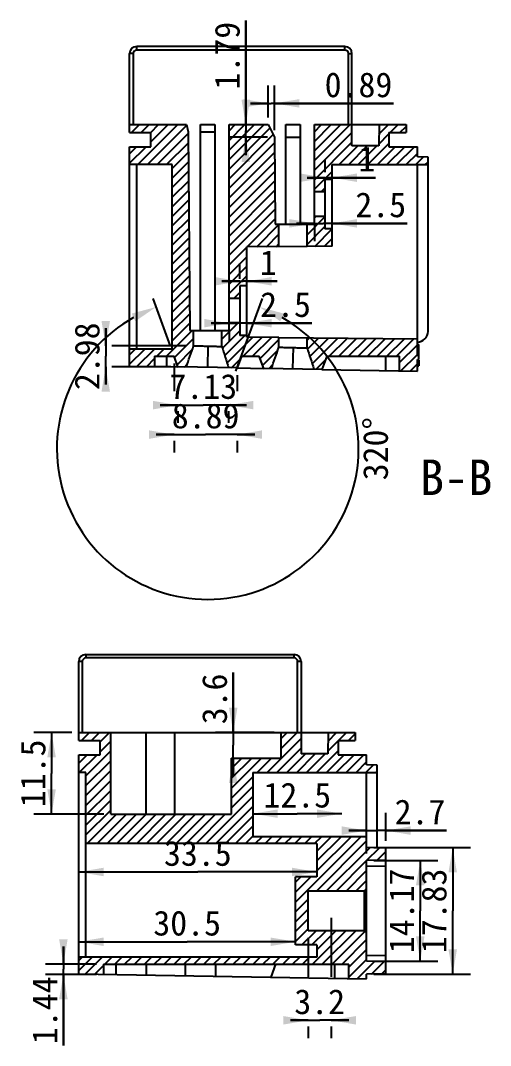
# Model space of a CAD drawing. Header units: millimetres. Extents: x -386 to 595, y -1 to 421.
# Drawn here: x 279.5 to 345.6, y 188.1 to 332.5 of the extents above; entities that cross this region are included whole.
import ezdxf

# ---------------------------------------------------------------- set-up
doc = ezdxf.new("R2010")
doc.units = ezdxf.units.MM
doc.header["$LTSCALE"] = 32.67
doc.header["$PDSIZE"] = 0.1
doc.layers.get('0').update_dxf_attribs({"linetype": 'CONTINUOUS'})
doc.layers.get('Defpoints').update_dxf_attribs({"linetype": 'CONTINUOUS'})
doc.styles.get("Standard").update_dxf_attribs({"font": '仿宋_GB2312.ttf'})
doc.dimstyles.new('DIMSTYLE_1', dxfattribs={"dimtxt": 3.5, "dimasz": 3.5, "dimexe": 1.25, "dimexo": 0.5, "dimgap": 0.4375, "dimtad": 1, "dimdsep": 46, "dimtxsty": 'Standard', "dimblk": '_FILLED', "dimblk1": '_FILLED', "dimblk2": '_FILLED', "dimcen": 0.09, "dimclrt": 5, "dimadec": 0, "dimazin": 0, "dimtp": 0.3, "dimtm": 0.3, "dimtfac": 1, "dimtofl": 0, "dimtmove": 0, "dimatfit": 3, "dimldrblk": '_FILLED', "dimfxl": 0, "dimtolj": 1, "dimarcsym": 0})
doc.dimstyles.new('DIMSTYLE_10', dxfattribs={"dimtxt": 3.5, "dimasz": 3.5, "dimexe": 1.25, "dimexo": 0.5, "dimtad": 0, "dimdec": 1, "dimdsep": 46, "dimtxsty": 'Standard', "dimblk": '_FILLED', "dimblk1": '_FILLED', "dimblk2": '_FILLED', "dimcen": 0.09, "dimclrt": 5, "dimadec": 0, "dimazin": 0, "dimtp": 0.5, "dimtm": 0.5, "dimtfac": 1, "dimtdec": 1, "dimtofl": 0, "dimtmove": 0, "dimatfit": 3, "dimldrblk": '_FILLED', "dimfxl": 0, "dimtolj": 1, "dimarcsym": 0})
doc.dimstyles.new('DIMSTYLE_2', dxfattribs={"dimtxt": 3.5, "dimasz": 3.5, "dimexe": 1.25, "dimexo": 0.5, "dimgap": 0.4375, "dimtad": 1, "dimdsep": 46, "dimtxsty": 'Standard', "dimblk": '_FILLED', "dimblk1": '_FILLED', "dimblk2": '_FILLED', "dimcen": 0.09, "dimclrt": 5, "dimadec": 0, "dimazin": 0, "dimtp": 0.2, "dimtm": 0.2, "dimtfac": 1, "dimtofl": 0, "dimtmove": 0, "dimatfit": 3, "dimldrblk": '_FILLED', "dimfxl": 0, "dimtolj": 1, "dimarcsym": 0})
doc.dimstyles.new('DIMSTYLE_3', dxfattribs={"dimtxt": 3.5, "dimasz": 3.5, "dimexe": 1.25, "dimexo": 0.5, "dimgap": 0.4375, "dimtad": 1, "dimdsep": 46, "dimtxsty": 'Standard', "dimblk": '_FILLED', "dimblk1": '_FILLED', "dimblk2": '_FILLED', "dimcen": 0.09, "dimclrt": 5, "dimadec": 0, "dimazin": 0, "dimtp": 0.1, "dimtm": 0.1, "dimtfac": 1, "dimtofl": 0, "dimtmove": 0, "dimatfit": 3, "dimldrblk": '_FILLED', "dimfxl": 0, "dimtolj": 1, "dimarcsym": 0})

# ---------------------------------------------------------------- blocks, each defined once
blk = doc.blocks.new('_FILLED')
at = {"color": 0, "linetype": 'ByBlock'}
blk.add_solid([(0, 0), (-1, 0.171), (-1, -0.171)], dxfattribs=at)
blk = doc.blocks.new('*D84')
at = {"color": 6, "linetype": 'Continuous'}
for p, q in [((286.67, 232.17), (281.34, 232.17)), ((283.84, 232.17), (283.84, 226.42)), ((283.84, 220.67), (283.84, 226.42)), ((291.17, 220.67), (281.34, 220.67))]:
    blk.add_line(p, q, dxfattribs=at)
at = {"color": 6, "linetype": 'Continuous', "xscale": 3.5, "yscale": 3.5, "zscale": 3.5}
for p, rotation in [((283.84, 232.17), 90), ((283.84, 220.67), 270)]:
    blk.add_blockref('_FILLED', p, dxfattribs=dict(at, rotation=rotation))
at = {"color": 5, "linetype": 'Continuous', "insert": (279.47, 226.42), "char_height": 3.5, "width": 9.7122, "attachment_point": 2, "rotation": 90, "line_spacing_factor": 0.9}
blk.add_mtext('11.5', dxfattribs=at)
blk = doc.blocks.new('*D85')
at = {"color": 6, "linetype": 'Continuous'}
for p in [(287.67, 202.7), (318.17, 202.7)]:
    blk.add_line(p, (302.92, 202.7), dxfattribs=at)
at = {"color": 6, "linetype": 'Continuous', "xscale": 3.5, "yscale": 3.5, "zscale": 3.5, "rotation": 180}
blk.add_blockref('_FILLED', (287.67, 202.7), dxfattribs=at)
at = {"color": 6, "linetype": 'Continuous', "xscale": 3.5, "yscale": 3.5, "zscale": 3.5}
blk.add_blockref('_FILLED', (318.17, 202.7), dxfattribs=at)
at = {"color": 5, "linetype": 'Continuous', "insert": (302.92, 207.08), "char_height": 3.5, "width": 9.7122, "attachment_point": 2, "line_spacing_factor": 0.9}
blk.add_mtext('30.5', dxfattribs=at)
blk = doc.blocks.new('*D86')
at = {"color": 6, "linetype": 'Continuous'}
for p in [(287.67, 212.53), (321.17, 212.53)]:
    blk.add_line(p, (304.42, 212.53), dxfattribs=at)
at = {"color": 6, "linetype": 'Continuous', "xscale": 3.5, "yscale": 3.5, "zscale": 3.5, "rotation": 180}
blk.add_blockref('_FILLED', (287.67, 212.53), dxfattribs=at)
at = {"color": 6, "linetype": 'Continuous', "xscale": 3.5, "yscale": 3.5, "zscale": 3.5}
blk.add_blockref('_FILLED', (321.17, 212.53), dxfattribs=at)
at = {"color": 5, "linetype": 'Continuous', "insert": (304.42, 216.9), "char_height": 3.5, "width": 9.7122, "attachment_point": 2, "line_spacing_factor": 0.9}
blk.add_mtext('33.5', dxfattribs=at)
blk = doc.blocks.new('*D87')
at = {"color": 6, "linetype": 'Continuous'}
for p, q in [((323.17, 206.05), (323.17, 197.76)), ((319.97, 203.25), (319.97, 197.76)), ((319.97, 191.64), (317.47, 191.64)), ((317.47, 191.64), (321.57, 191.64)), ((319.97, 190.76), (319.97, 189.14)), ((325.67, 191.64), (321.57, 191.64)), ((323.17, 191.64), (325.67, 191.64)), ((323.17, 190.76), (323.17, 189.14))]:
    blk.add_line(p, q, dxfattribs=at)
at = {"color": 6, "linetype": 'Continuous', "xscale": 3.5, "yscale": 3.5, "zscale": 3.5}
blk.add_blockref('_FILLED', (319.97, 191.64), dxfattribs=at)
at = {"color": 6, "linetype": 'Continuous', "xscale": 3.5, "yscale": 3.5, "zscale": 3.5, "rotation": 180}
blk.add_blockref('_FILLED', (323.17, 191.64), dxfattribs=at)
at = {"color": 5, "linetype": 'Continuous', "insert": (321.57, 196.01), "char_height": 3.5, "width": 7.2841, "attachment_point": 2, "line_spacing_factor": 0.9}
blk.add_mtext('3.2', dxfattribs=at)
blk = doc.blocks.new('*D88')
at = {"color": 6, "linetype": 'Continuous'}
for p, q in [((285.5, 199.55), (285.5, 202.05)), ((285.5, 202.05), (285.5, 198.83)), ((290.17, 199.55), (283, 199.55)), ((290.17, 198.11), (283, 198.11)), ((285.5, 188.09), (285.5, 198.83)), ((285.5, 198.11), (285.5, 188.09))]:
    blk.add_line(p, q, dxfattribs=at)
at = {"color": 6, "linetype": 'Continuous', "xscale": 3.5, "yscale": 3.5, "zscale": 3.5}
for p, rotation in [((285.5, 199.55), 270), ((285.5, 198.11), 90)]:
    blk.add_blockref('_FILLED', p, dxfattribs=dict(at, rotation=rotation))
at = {"color": 5, "linetype": 'Continuous', "insert": (281.13, 197.8), "char_height": 3.5, "width": 9.7122, "attachment_point": 3, "rotation": 90, "line_spacing_factor": 0.9}
blk.add_mtext('1.44', dxfattribs=at)
blk = doc.blocks.new('*D89')
at = {"color": 6, "linetype": 'Continuous'}
for p in [(312.17, 220.74), (324.67, 220.74)]:
    blk.add_line(p, (318.42, 220.74), dxfattribs=at)
at = {"color": 6, "linetype": 'Continuous', "xscale": 3.5, "yscale": 3.5, "zscale": 3.5, "rotation": 180}
blk.add_blockref('_FILLED', (312.17, 220.74), dxfattribs=at)
at = {"color": 6, "linetype": 'Continuous', "xscale": 3.5, "yscale": 3.5, "zscale": 3.5}
blk.add_blockref('_FILLED', (324.67, 220.74), dxfattribs=at)
at = {"color": 5, "linetype": 'Continuous', "insert": (318.42, 225.11), "char_height": 3.5, "width": 9.7122, "attachment_point": 2, "line_spacing_factor": 0.9}
blk.add_mtext('12.5', dxfattribs=at)
blk = doc.blocks.new('*D90')
at = {"color": 6, "linetype": 'Continuous'}
for p, q in [((309.4, 232.17), (309.4, 240.61)), ((309.4, 240.61), (309.4, 230.37)), ((315.17, 232.17), (306.9, 232.17)), ((309.4, 226.07), (309.4, 230.37)), ((309.4, 228.57), (309.4, 226.07))]:
    blk.add_line(p, q, dxfattribs=at)
at = {"color": 6, "linetype": 'Continuous', "xscale": 3.5, "yscale": 3.5, "zscale": 3.5}
for p, rotation in [((309.4, 232.17), 270), ((309.4, 228.57), 90)]:
    blk.add_blockref('_FILLED', p, dxfattribs=dict(at, rotation=rotation))
at = {"color": 5, "linetype": 'Continuous', "insert": (305.02, 233.33), "char_height": 3.5, "width": 7.2841, "attachment_point": 1, "rotation": 90, "line_spacing_factor": 0.9}
blk.add_mtext('3.6', dxfattribs=at)
blk = doc.blocks.new('*D100')
at = {"color": 6, "linetype": 'Continuous'}
for p, q in [((310.32, 296.08), (310.32, 298.22)), ((311.32, 296.08), (311.32, 298.22)), ((310.32, 295.72), (307.82, 295.72)), ((307.82, 295.72), (310.82, 295.72)), ((315.57, 295.72), (310.82, 295.72)), ((311.32, 295.72), (315.57, 295.72))]:
    blk.add_line(p, q, dxfattribs=at)
at = {"color": 6, "linetype": 'Continuous', "xscale": 3.5, "yscale": 3.5, "zscale": 3.5}
blk.add_blockref('_FILLED', (310.32, 295.72), dxfattribs=at)
at = {"color": 6, "linetype": 'Continuous', "xscale": 3.5, "yscale": 3.5, "zscale": 3.5, "rotation": 180}
blk.add_blockref('_FILLED', (311.32, 295.72), dxfattribs=at)
at = {"color": 5, "linetype": 'Continuous', "insert": (313.14, 300.1), "char_height": 3.5, "width": 2.428, "attachment_point": 1, "line_spacing_factor": 0.9}
blk.add_mtext('1', dxfattribs=at)
blk = doc.blocks.new('*D101')
at = {"color": 6, "linetype": 'Continuous'}
for p, q in [((308.82, 289.82), (306.32, 289.82)), ((306.32, 289.82), (310.07, 289.82)), ((308.82, 288.83), (308.82, 287.32)), ((320.48, 289.82), (310.07, 289.82)), ((311.32, 289.82), (320.48, 289.82))]:
    blk.add_line(p, q, dxfattribs=at)
at = {"color": 6, "linetype": 'Continuous', "xscale": 3.5, "yscale": 3.5, "zscale": 3.5}
blk.add_blockref('_FILLED', (308.82, 289.82), dxfattribs=at)
at = {"color": 6, "linetype": 'Continuous', "xscale": 3.5, "yscale": 3.5, "zscale": 3.5, "rotation": 180}
blk.add_blockref('_FILLED', (311.32, 289.82), dxfattribs=at)
at = {"color": 5, "linetype": 'Continuous', "insert": (313.19, 294.2), "char_height": 3.5, "width": 7.2841, "attachment_point": 1, "line_spacing_factor": 0.9}
blk.add_mtext('2.5', dxfattribs=at)
blk = doc.blocks.new('*D102')
at = {"color": 6, "linetype": 'Continuous'}
for p, q in [((322.32, 311.08), (322.32, 312.81)), ((322.32, 310.31), (319.82, 310.31)), ((319.82, 310.31), (322.82, 310.31)), ((329.44, 310.31), (322.82, 310.31)), ((323.32, 310.31), (329.44, 310.31))]:
    blk.add_line(p, q, dxfattribs=at)
at = {"color": 6, "linetype": 'Continuous', "xscale": 3.5, "yscale": 3.5, "zscale": 3.5}
blk.add_blockref('_FILLED', (322.32, 310.31), dxfattribs=at)
at = {"color": 6, "linetype": 'Continuous', "xscale": 3.5, "yscale": 3.5, "zscale": 3.5, "rotation": 180}
blk.add_blockref('_FILLED', (323.32, 310.31), dxfattribs=at)
at = {"color": 5, "linetype": 'Continuous', "insert": (327.01, 314.69), "char_height": 3.5, "width": 2.428, "attachment_point": 1, "line_spacing_factor": 0.9}
blk.add_mtext('1', dxfattribs=at)
blk = doc.blocks.new('*D103')
at = {"color": 6, "linetype": 'Continuous'}
for p, q in [((320.82, 303.88), (318.32, 303.88)), ((318.32, 303.88), (322.07, 303.88)), ((320.82, 303.83), (320.82, 301.38)), ((333.88, 303.88), (322.07, 303.88)), ((323.32, 303.88), (333.88, 303.88))]:
    blk.add_line(p, q, dxfattribs=at)
at = {"color": 6, "linetype": 'Continuous', "xscale": 3.5, "yscale": 3.5, "zscale": 3.5}
blk.add_blockref('_FILLED', (320.82, 303.88), dxfattribs=at)
at = {"color": 6, "linetype": 'Continuous', "xscale": 3.5, "yscale": 3.5, "zscale": 3.5, "rotation": 180}
blk.add_blockref('_FILLED', (323.32, 303.88), dxfattribs=at)
at = {"color": 5, "linetype": 'Continuous', "insert": (326.59, 308.25), "char_height": 3.5, "width": 7.2841, "attachment_point": 1, "line_spacing_factor": 0.9}
blk.add_mtext('2.5', dxfattribs=at)
blk = doc.blocks.new('*D104')
at = {"color": 6, "linetype": 'Continuous'}
for p, q in [((314.32, 318.78), (314.32, 323.28)), ((315.21, 317), (315.21, 323.28)), ((314.32, 320.78), (311.82, 320.78)), ((311.82, 320.78), (314.76, 320.78)), ((331.98, 320.78), (314.76, 320.78)), ((315.21, 320.78), (331.98, 320.78))]:
    blk.add_line(p, q, dxfattribs=at)
at = {"color": 6, "linetype": 'Continuous', "xscale": 3.5, "yscale": 3.5, "zscale": 3.5}
blk.add_blockref('_FILLED', (314.32, 320.78), dxfattribs=at)
at = {"color": 6, "linetype": 'Continuous', "xscale": 3.5, "yscale": 3.5, "zscale": 3.5, "rotation": 180}
blk.add_blockref('_FILLED', (315.21, 320.78), dxfattribs=at)
at = {"color": 5, "linetype": 'Continuous', "insert": (322.27, 325.15), "char_height": 3.5, "width": 9.7122, "attachment_point": 1, "line_spacing_factor": 0.9}
blk.add_mtext('0.89', dxfattribs=at)
blk = doc.blocks.new('*D105')
at = {"color": 6, "linetype": 'Continuous'}
for p, q in [((311.17, 317.78), (311.17, 332.45)), ((311.17, 332.45), (311.17, 316.89)), ((311.17, 313.5), (311.17, 316.89)), ((314.21, 316), (308.67, 316)), ((311.17, 316), (311.17, 313.5))]:
    blk.add_line(p, q, dxfattribs=at)
at = {"color": 6, "linetype": 'Continuous', "xscale": 3.5, "yscale": 3.5, "zscale": 3.5}
for p, rotation in [((311.17, 317.78), 270), ((311.17, 316), 90)]:
    blk.add_blockref('_FILLED', p, dxfattribs=dict(at, rotation=rotation))
at = {"color": 5, "linetype": 'Continuous', "insert": (306.8, 322.74), "char_height": 3.5, "width": 9.7122, "attachment_point": 1, "rotation": 90, "line_spacing_factor": 0.9}
blk.add_mtext('1.79', dxfattribs=at)
blk = doc.blocks.new('*D114')
at = {"color": 6, "linetype": 'Continuous'}
for p, q in [((301.62, 278.28), (299.12, 278.28)), ((299.12, 278.28), (305.19, 278.28)), ((301.62, 277.41), (301.62, 275.78)), ((311.25, 278.28), (305.19, 278.28)), ((308.75, 278.28), (311.25, 278.28)), ((308.75, 277.41), (308.75, 275.78))]:
    blk.add_line(p, q, dxfattribs=at)
at = {"color": 6, "linetype": 'Continuous', "xscale": 3.5, "yscale": 3.5, "zscale": 3.5}
blk.add_blockref('_FILLED', (301.62, 278.28), dxfattribs=at)
at = {"color": 6, "linetype": 'Continuous', "xscale": 3.5, "yscale": 3.5, "zscale": 3.5, "rotation": 180}
blk.add_blockref('_FILLED', (308.75, 278.28), dxfattribs=at)
at = {"color": 5, "linetype": 'Continuous', "insert": (305.19, 282.66), "char_height": 3.5, "width": 9.7122, "attachment_point": 2, "line_spacing_factor": 0.9}
blk.add_mtext('7.13', dxfattribs=at)
blk = doc.blocks.new('*D115')
at = {"color": 0, "linetype": 'Continuous', "lineweight": -2}
for p, q in [((300.56, 286.57), (298.12, 293.28)), ((309.79, 283.05), (313.52, 293.28))]:
    blk.add_line(p, q, dxfattribs=at)
blk.add_arc((305.82, 272.15), 21.23, 119.4845, 60.5151, dxfattribs=at)
at = {"layer": 'Defpoints', "color": 0, "linetype": 'Continuous'}
for p in [(300.73, 286.1), (309.62, 282.58), (305.82, 272.15), (288.79, 259.47)]:
    blk.add_point(p, dxfattribs=at)
at = {"color": 0, "linetype": 'Continuous', "lineweight": -2, "xscale": 3.5, "yscale": 3.5, "zscale": 3.5}
for p, rotation in [((298.55, 292.1), 24.75669607041084), ((313.09, 292.1), 155.2429344332612)]:
    blk.add_blockref('_FILLED', p, dxfattribs=dict(at, rotation=rotation))
at = {"color": 5, "linetype": 'Continuous', "insert": (327.67, 272.15), "char_height": 3.5, "attachment_point": 2, "rotation": 89.9998}
blk.add_mtext('\\A1;320°', dxfattribs=at)
blk = doc.blocks.new('*D116')
at = {"color": 6, "linetype": 'Continuous'}
for p, q in [((301.07, 284.16), (301.07, 280.26)), ((309.96, 282.52), (309.96, 280.26)), ((301.07, 274.13), (298.57, 274.13)), ((298.57, 274.13), (305.52, 274.13)), ((301.07, 273.26), (301.07, 271.63)), ((312.46, 274.13), (305.52, 274.13)), ((309.96, 274.13), (312.46, 274.13)), ((309.96, 273.26), (309.96, 271.63))]:
    blk.add_line(p, q, dxfattribs=at)
at = {"color": 6, "linetype": 'Continuous', "xscale": 3.5, "yscale": 3.5, "zscale": 3.5}
blk.add_blockref('_FILLED', (301.07, 274.13), dxfattribs=at)
at = {"color": 6, "linetype": 'Continuous', "xscale": 3.5, "yscale": 3.5, "zscale": 3.5, "rotation": 180}
blk.add_blockref('_FILLED', (309.96, 274.13), dxfattribs=at)
at = {"color": 5, "linetype": 'Continuous', "insert": (305.52, 278.51), "char_height": 3.5, "width": 9.7122, "attachment_point": 2, "line_spacing_factor": 0.9}
blk.add_mtext('8.89', dxfattribs=at)
blk = doc.blocks.new('*D117')
at = {"color": 6, "linetype": 'Continuous'}
for p, q in [((291.46, 286.64), (291.46, 289.14)), ((291.46, 289.14), (291.46, 285.16)), ((302.83, 286.64), (292.33, 286.64)), ((291.46, 281.17), (291.46, 285.16)), ((291.46, 283.67), (291.46, 281.17)), ((300.62, 283.67), (292.33, 283.67))]:
    blk.add_line(p, q, dxfattribs=at)
at = {"color": 6, "linetype": 'Continuous', "xscale": 3.5, "yscale": 3.5, "zscale": 3.5}
for p, rotation in [((291.46, 286.64), 270), ((291.46, 283.67), 90)]:
    blk.add_blockref('_FILLED', p, dxfattribs=dict(at, rotation=rotation))
at = {"color": 5, "linetype": 'Continuous', "insert": (287.08, 285.16), "char_height": 3.5, "width": 9.7122, "attachment_point": 2, "rotation": 90, "line_spacing_factor": 0.9}
blk.add_mtext('2.98', dxfattribs=at)
blk = doc.blocks.new('*D120')
at = {"color": 6, "linetype": 'Continuous'}
for p, q in [((328.17, 215.13), (328.17, 220.86)), ((330.87, 216.91), (330.87, 220.86)), ((328.17, 218.36), (325.67, 218.36)), ((325.67, 218.36), (329.52, 218.36)), ((339.41, 218.36), (329.52, 218.36)), ((330.87, 218.36), (339.41, 218.36))]:
    blk.add_line(p, q, dxfattribs=at)
at = {"color": 6, "linetype": 'Continuous', "xscale": 3.5, "yscale": 3.5, "zscale": 3.5}
blk.add_blockref('_FILLED', (328.17, 218.36), dxfattribs=at)
at = {"color": 6, "linetype": 'Continuous', "xscale": 3.5, "yscale": 3.5, "zscale": 3.5, "rotation": 180}
blk.add_blockref('_FILLED', (330.87, 218.36), dxfattribs=at)
at = {"color": 5, "linetype": 'Continuous', "insert": (332.12, 222.74), "char_height": 3.5, "width": 7.2841, "attachment_point": 1, "line_spacing_factor": 0.9}
blk.add_mtext('2.7', dxfattribs=at)
blk = doc.blocks.new('*D125')
at = {"color": 6, "linetype": 'Continuous'}
for p, q in [((329.17, 214.13), (338.22, 214.13)), ((335.72, 214.13), (335.72, 207.05)), ((335.72, 199.96), (335.72, 207.05)), ((329.17, 199.96), (338.22, 199.96))]:
    blk.add_line(p, q, dxfattribs=at)
at = {"color": 6, "linetype": 'Continuous', "xscale": 3.5, "yscale": 3.5, "zscale": 3.5}
for p, rotation in [((335.72, 214.13), 90), ((335.72, 199.96), 270)]:
    blk.add_blockref('_FILLED', p, dxfattribs=dict(at, rotation=rotation))
at = {"color": 5, "linetype": 'Continuous', "insert": (331.35, 207.05), "char_height": 3.5, "width": 12.1402, "attachment_point": 2, "rotation": 90, "line_spacing_factor": 0.9}
blk.add_mtext('14.17', dxfattribs=at)
blk = doc.blocks.new('*D126')
at = {"color": 6, "linetype": 'Continuous'}
for p, q in [((329.17, 215.96), (342.79, 215.96)), ((340.29, 215.96), (340.29, 207.05)), ((340.29, 198.13), (340.29, 207.05)), ((329.17, 198.13), (342.79, 198.13))]:
    blk.add_line(p, q, dxfattribs=at)
at = {"color": 6, "linetype": 'Continuous', "xscale": 3.5, "yscale": 3.5, "zscale": 3.5}
for p, rotation in [((340.29, 215.96), 90), ((340.29, 198.13), 270)]:
    blk.add_blockref('_FILLED', p, dxfattribs=dict(at, rotation=rotation))
at = {"color": 5, "linetype": 'Continuous', "insert": (335.91, 207.05), "char_height": 3.5, "width": 12.1402, "attachment_point": 2, "rotation": 90, "line_spacing_factor": 0.9}
blk.add_mtext('17.83', dxfattribs=at)

msp = doc.modelspace()

# ---------------------------------------------------------------- hatches: boundary and pattern name
at = {"linetype": 'Continuous'}
h = msp.add_hatch(dxfattribs=at)
h.set_pattern_fill('B', color=6, scale=0.953502, angle=45, style=0, pattern_type=0)
h.set_pattern_definition([(45, (0, 0), (-0.6742274, 0.6742274), [])])
edge = h.paths.add_edge_path()
edge.add_line((294.81714, 314.66465), (297.81714, 314.66465))
edge.add_line((297.81714, 314.66465), (297.81714, 316.66465))
edge.add_line((294.81714, 316.66465), (297.81714, 316.66465))
edge.add_line((294.81714, 316.66465), (294.81714, 317.7843))
edge.add_line((294.81714, 317.7843), (302.81714, 317.7843))
edge.add_line((302.81714, 317.7843), (303.073, 316.7609))
edge.add_line((303.073, 316.7609), (303.31714, 288.7843))
edge.add_line((303.31714, 288.7843), (303.83283, 288.7843))
edge.add_line((303.83283, 286.64473), (303.83283, 288.7843))
edge.add_spline(control_points=[(302.77521, 283.6454), (302.89547, 283.98703), (303.13412, 284.66472), (303.48659, 285.66452), (303.71798, 286.31987), (303.83283, 286.64473)], knot_values=[0, 0, 0, 0, 0.333333333, 0.666666667, 1, 1, 1, 1], degree=3, periodic=0)
edge.add_line((302.77521, 283.6454), (301.62021, 283.66556))
edge.add_line((301.62021, 283.66556), (301.07373, 285.16465))
edge.add_line((298.31714, 285.16465), (301.07373, 285.16465))
edge.add_line((298.31714, 285.16465), (298.31714, 283.72321))
edge.add_line((294.81714, 283.7843), (298.31714, 283.72321))
edge.add_line((294.81714, 283.7843), (294.81714, 286.16465))
edge.add_line((300.81714, 286.16465), (294.81714, 286.16465))
edge.add_line((300.81714, 286.16465), (300.81714, 312.16465))
edge.add_line((300.81714, 312.16465), (294.81714, 312.16465))
edge.add_line((294.81714, 312.16465), (294.81714, 314.66465))
edge = h.paths.add_edge_path()
edge.add_line((331.31714, 314.66465), (335.31714, 314.66465))
edge.add_line((335.31714, 313.23372), (335.31714, 314.66465))
edge.add_line((336.81714, 313.19444), (335.31714, 313.23372))
edge.add_line((336.81714, 312.16465), (336.81714, 313.19444))
edge.add_line((323.31714, 312.16465), (336.81714, 312.16465))
edge.add_line((323.31714, 310.07536), (323.31714, 312.16465))
edge.add_line((323.31714, 310.07536), (322.31714, 310.07536))
edge.add_line((322.31714, 310.07536), (322.31714, 308.31636))
edge.add_line((322.31714, 308.31636), (320.81714, 308.31636))
edge.add_line((320.81714, 308.31636), (320.81714, 317.7843))
edge.add_line((320.81714, 317.7843), (326.11714, 317.7843))
edge.add_line((326.11714, 317.7843), (326.11714, 314.7843))
edge.add_line((329.87824, 314.7843), (326.11714, 314.7843))
edge.add_line((329.9306, 317.7843), (329.87824, 314.7843))
edge.add_line((333.71714, 317.7843), (329.9306, 317.7843))
edge.add_line((333.71714, 317.7843), (333.71714, 316.66465))
edge.add_line((331.31714, 316.66465), (333.71714, 316.66465))
edge.add_line((331.31714, 316.66465), (331.31714, 314.66465))
edge = h.paths.add_edge_path()
edge.add_line((332.81714, 283.12101), (335.31714, 283.07737))
edge.add_line((332.81714, 283.12101), (332.81714, 285.16465))
edge.add_line((322.56056, 285.16465), (332.81714, 285.16465))
edge.add_line((322.56056, 285.16465), (321.8851, 283.31183))
edge.add_line((321.8851, 283.31183), (320.75435, 283.33157))
edge.add_spline(control_points=[(319.80146, 286.33135), (319.90494, 286.00646), (320.11343, 285.35105), (320.43099, 284.3511), (320.646, 283.67327), (320.75435, 283.33157)], knot_values=[0, 0, 0, 0, 0.333333333, 0.666666667, 1, 1, 1, 1], degree=3, periodic=0)
edge.add_line((319.80146, 286.33135), (319.80146, 287.75642))
edge.add_line((335.31714, 287.62102), (319.80146, 287.75642))
edge.add_line((335.31714, 285.28291), (335.31714, 287.62102))
edge.add_line((335.31714, 285.28291), (335.51714, 285.28291))
edge.add_line((335.51714, 284.71582), (335.51714, 285.28291))
edge.add_line((335.31714, 284.71582), (335.51714, 284.71582))
edge.add_line((335.31714, 283.07737), (335.31714, 284.71582))
edge = h.paths.add_edge_path()
edge.add_line((310.56056, 285.16465), (313.07373, 285.16465))
edge.add_line((310.56056, 285.16465), (309.96099, 283.51997))
edge.add_line((309.96099, 283.51997), (308.75435, 283.54103))
edge.add_spline(control_points=[(307.80146, 286.54081), (307.90494, 286.21592), (308.11343, 285.56051), (308.43099, 284.56056), (308.646, 283.88273), (308.75435, 283.54103)], knot_values=[0, 0, 0, 0, 0.333333333, 0.666666667, 1, 1, 1, 1], degree=3, periodic=0)
edge.add_line((307.80146, 286.54081), (307.80146, 288.7843))
edge.add_line((307.80146, 288.7843), (308.81714, 288.7843))
edge.add_line((308.81714, 288.7843), (308.81714, 289.85225))
edge.add_line((310.31714, 289.85225), (308.81714, 289.85225))
edge.add_line((310.31714, 289.85225), (310.31714, 288.09324))
edge.add_line((311.31714, 288.09324), (310.31714, 288.09324))
edge.add_line((311.31714, 287.83046), (311.31714, 288.09324))
edge.add_line((315.83283, 287.79105), (311.31714, 287.83046))
edge.add_line((315.83283, 286.43527), (315.83283, 287.79105))
edge.add_spline(control_points=[(314.77521, 283.43594), (314.89547, 283.77757), (315.13412, 284.45526), (315.48659, 285.45506), (315.71798, 286.11041), (315.83283, 286.43527)], knot_values=[0, 0, 0, 0, 0.333333333, 0.666666667, 1, 1, 1, 1], degree=3, periodic=0)
edge.add_line((314.77521, 283.43594), (313.69707, 283.45475))
edge.add_line((313.69707, 283.45475), (313.07373, 285.16465))
edge = h.paths.add_edge_path()
edge.add_line((308.81714, 317.7843), (314.31714, 317.7843))
edge.add_line((314.31714, 317.7843), (315.21056, 315.99747))
edge.add_line((315.21056, 315.99747), (315.31714, 303.7843))
edge.add_line((315.31714, 303.7843), (315.83283, 303.7843))
edge.add_line((315.83283, 300.59934), (315.83283, 303.7843))
edge.add_line((315.83283, 300.59934), (311.31714, 300.55993))
edge.add_line((311.31714, 295.07536), (311.31714, 300.55993))
edge.add_line((311.31714, 295.07536), (310.31714, 295.07536))
edge.add_line((310.31714, 295.07536), (310.31714, 293.31636))
edge.add_line((310.31714, 293.31636), (308.81714, 293.31636))
edge.add_line((308.81714, 293.31636), (308.81714, 317.7843))
edge = h.paths.add_edge_path()
edge.add_line((323.31714, 300.66465), (323.31714, 303.09324))
edge.add_line((323.31714, 300.66465), (319.80146, 300.63397))
edge.add_line((319.80146, 300.63397), (319.80146, 303.7843))
edge.add_line((319.80146, 303.7843), (320.81714, 303.7843))
edge.add_line((320.81714, 303.7843), (320.81714, 304.85225))
edge.add_line((322.31714, 304.85225), (320.81714, 304.85225))
edge.add_line((322.31714, 304.85225), (322.31714, 303.09324))
edge.add_line((323.31714, 303.09324), (322.31714, 303.09324))
h = msp.add_hatch(dxfattribs=at)
h.set_pattern_fill('A', color=6, scale=0.983418, angle=45, style=0, pattern_type=0)
h.set_pattern_definition([(45, (0, 0), (-0.6953813, 0.6953813), [])])
edge = h.paths.add_edge_path()
edge.add_line((287.66639, 229.04706), (290.66639, 229.04706))
edge.add_line((290.66639, 229.04706), (290.66639, 231.04706))
edge.add_line((287.66639, 231.04706), (290.66639, 231.04706))
edge.add_line((287.66639, 231.04706), (287.66639, 232.16672))
edge.add_line((287.66639, 232.16672), (292.16639, 232.16672))
edge.add_line((292.16639, 220.66672), (292.16639, 232.16672))
edge.add_line((292.16639, 220.66672), (309.16639, 220.66672))
edge.add_line((309.16639, 220.66672), (309.16639, 228.56672))
edge.add_line((309.16639, 228.56672), (316.16639, 228.56672))
edge.add_line((316.16639, 228.56672), (316.16639, 232.16672))
edge.add_line((316.16639, 232.16672), (318.96639, 232.16672))
edge.add_line((318.96639, 232.16672), (318.96639, 229.16672))
edge.add_line((322.72749, 229.16672), (318.96639, 229.16672))
edge.add_line((322.77985, 232.16672), (322.72749, 229.16672))
edge.add_line((326.56639, 232.16672), (322.77985, 232.16672))
edge.add_line((326.56639, 232.16672), (326.56639, 231.04706))
edge.add_line((324.16639, 231.04706), (326.56639, 231.04706))
edge.add_line((324.16639, 231.04706), (324.16639, 229.04706))
edge.add_line((324.16639, 229.04706), (328.16639, 229.04706))
edge.add_line((328.16639, 227.61614), (328.16639, 229.04706))
edge.add_line((329.66639, 227.57686), (328.16639, 227.61614))
edge.add_line((329.66639, 226.54706), (329.66639, 227.57686))
edge.add_line((312.16639, 226.54706), (329.66639, 226.54706))
edge.add_line((312.16639, 226.54706), (312.16639, 217.54706))
edge.add_line((312.16639, 217.54706), (328.16639, 217.54706))
edge.add_line((328.16639, 215.95979), (328.16639, 217.54706))
edge.add_line((330.86639, 215.91266), (328.16639, 215.95979))
edge.add_line((330.86639, 215.91266), (330.86639, 214.18147))
edge.add_line((330.86639, 214.18147), (328.16639, 214.13434))
edge.add_line((328.16639, 210.14706), (328.16639, 214.13434))
edge.add_line((328.16639, 210.14706), (327.86639, 209.84706))
edge.add_line((327.86639, 209.84706), (319.96639, 209.84706))
edge.add_line((319.96639, 204.24706), (319.96639, 209.84706))
edge.add_line((327.86639, 204.24706), (319.96639, 204.24706))
edge.add_line((328.16639, 203.94706), (327.86639, 204.24706))
edge.add_line((328.16639, 199.95979), (328.16639, 203.94706))
edge.add_line((330.86639, 199.91266), (328.16639, 199.95979))
edge.add_line((330.86639, 199.91266), (330.86639, 198.18147))
edge.add_line((330.86639, 198.18147), (328.16639, 198.13434))
edge.add_line((328.16639, 197.45979), (328.16639, 198.13434))
edge.add_line((325.66639, 197.50343), (328.16639, 197.45979))
edge.add_line((325.66639, 197.50343), (325.66639, 199.54706))
edge.add_line((291.16639, 199.54706), (325.66639, 199.54706))
edge.add_line((291.16639, 199.54706), (291.16639, 198.10563))
edge.add_line((287.66639, 198.16672), (291.16639, 198.10563))
edge.add_line((287.66639, 198.16672), (287.66639, 200.54706))
edge.add_line((321.16639, 200.54706), (287.66639, 200.54706))
edge.add_line((321.16639, 202.24706), (321.16639, 200.54706))
edge.add_line((321.16639, 202.24706), (318.16639, 202.24706))
edge.add_line((318.16639, 202.24706), (318.16639, 211.84706))
edge.add_line((321.16639, 211.84706), (318.16639, 211.84706))
edge.add_line((321.16639, 216.54706), (321.16639, 211.84706))
edge.add_line((321.16639, 216.54706), (288.66639, 216.54706))
edge.add_line((288.66639, 216.54706), (288.66639, 226.54706))
edge.add_line((288.66639, 226.54706), (287.66639, 226.54706))
edge.add_line((287.66639, 226.54706), (287.66639, 229.04706))

# ---------------------------------------------------------------- linework, layer by layer
at = {"color": 7, "linetype": 'Continuous'}
for p, q in [((294.81714, 316.66465), (294.81714, 327.7843)), ((295.31714, 327.7843), (294.81714, 327.7843)), ((295.31714, 327.7843), (295.31714, 317.7843)), ((295.81714, 328.2843), (295.81714, 328.7843)), ((325.11714, 328.7843), (295.81714, 328.7843)), ((325.11714, 328.2843), (295.81714, 328.2843)), ((325.11714, 328.2843), (325.11714, 328.7843)), ((325.61714, 317.7843), (325.61714, 327.7843)), ((325.61714, 327.7843), (326.11714, 327.7843)), ((326.11714, 314.7843), (326.11714, 327.7843)), ((294.81714, 317.7843), (302.81714, 317.7843)), ((302.81714, 317.7843), (303.073, 316.7609)), ((304.81714, 288.7843), (304.81714, 317.7843)), ((304.81714, 317.7843), (306.81714, 317.7843)), ((306.81714, 317.7843), (306.81714, 288.7843)), ((308.81714, 288.7843), (308.81714, 317.7843)), ((308.81714, 317.7843), (314.31714, 317.7843)), ((314.31714, 317.7843), (315.21056, 315.99747)), ((316.81714, 303.7843), (316.81714, 317.7843)), ((316.81714, 317.7843), (318.81714, 317.7843)), ((318.81714, 317.7843), (318.81714, 303.7843)), ((320.81714, 303.7843), (320.81714, 317.7843)), ((320.81714, 317.7843), (333.71714, 317.7843)), ((329.9306, 317.7843), (329.87824, 314.7843)), ((333.71714, 317.7843), (333.71714, 316.66465)), ((294.81714, 316.66465), (297.81714, 316.66465)), ((297.81714, 314.66465), (297.81714, 316.66465)), ((303.073, 316.7609), (303.31714, 288.7843)), ((304.81714, 316.7609), (306.81714, 316.7609)), ((331.31714, 316.66465), (333.71714, 316.66465)), ((331.31714, 316.66465), (331.31714, 314.66465)), ((315.21056, 315.99747), (315.31714, 303.7843)), ((316.81714, 315.99747), (318.81714, 315.99747)), ((329.87824, 314.7843), (326.11714, 314.7843)), ((294.81714, 283.7843), (294.81714, 314.66465)), ((294.81714, 314.66465), (297.81714, 314.66465)), ((331.31714, 314.66465), (335.31714, 314.66465)), ((335.31714, 313.23372), (335.31714, 314.66465)), ((300.81714, 312.16465), (294.81714, 312.16465)), ((295.81714, 286.16465), (295.81714, 312.16465)), ((300.81714, 286.16465), (300.81714, 312.16465)), ((323.31714, 312.16465), (336.81714, 312.16465)), ((323.31714, 300.66465), (323.31714, 312.16465)), ((336.81714, 313.19444), (335.31714, 313.23372)), ((335.31714, 285.28291), (335.31714, 312.16465)), ((336.81714, 288.66465), (336.81714, 313.19444)), ((323.31714, 310.07536), (322.31714, 310.07536)), ((322.31714, 310.07536), (322.31714, 303.09324)), ((322.31714, 308.31636), (320.81714, 308.31636)), ((322.31714, 304.85225), (320.81714, 304.85225)), ((315.31714, 303.7843), (320.81714, 303.7843)), ((315.83283, 300.59934), (315.83283, 303.7843)), ((319.80146, 300.63397), (319.80146, 303.7843)), ((323.31714, 303.09324), (322.31714, 303.09324)), ((319.7919, 300.63389), (311.31714, 300.55993)), ((311.31714, 287.83046), (311.31714, 300.55993)), ((323.31714, 300.66465), (319.80146, 300.63397)), ((311.31714, 295.07536), (310.31714, 295.07536)), ((310.31714, 295.07536), (310.31714, 288.09324)), ((310.31714, 293.31636), (308.81714, 293.31636)), ((303.31714, 288.7843), (308.81714, 288.7843)), ((303.83283, 286.64473), (303.83283, 288.7843)), ((307.80146, 286.54081), (307.80146, 288.7843)), ((310.31714, 289.85225), (308.81714, 289.85225)), ((311.31714, 288.09324), (310.31714, 288.09324)), ((315.83283, 287.79105), (311.31714, 287.83046)), ((315.83283, 286.43527), (315.83283, 287.79105)), ((315.84239, 287.79097), (335.31714, 287.62102)), ((319.80146, 286.33135), (319.80146, 287.75642)), ((300.81714, 286.16465), (294.81714, 286.16465)), ((305.81714, 286.59276), (305.76478, 283.59321)), ((317.81714, 286.3833), (317.76478, 283.38375)), ((335.31714, 286.80788), (335.51714, 286.80788)), ((335.51714, 284.71582), (335.51714, 286.80788)), ((298.31714, 285.16465), (301.07373, 285.16465)), ((298.31714, 285.16465), (298.31714, 283.72321)), ((300.06714, 283.69267), (300.06714, 285.16465)), ((301.62021, 283.66556), (301.07373, 285.16465)), ((310.56056, 285.16465), (309.96099, 283.51997)), ((310.56056, 285.16465), (313.07373, 285.16465)), ((313.69707, 283.45475), (313.07373, 285.16465)), ((322.56056, 285.16465), (321.8851, 283.31183)), ((322.56056, 285.16465), (332.81714, 285.16465)), ((330.81714, 285.16465), (330.81714, 283.15592)), ((332.81714, 283.12101), (332.81714, 285.16465)), ((335.31714, 285.28291), (335.51714, 285.28291)), ((335.31714, 284.71582), (335.51714, 284.71582)), ((335.31714, 283.07737), (335.31714, 284.71582)), ((335.31714, 284.44934), (335.51714, 284.44934)), ((335.51714, 284.62326), (335.51714, 283.8043)), ((294.81714, 283.7843), (301.61287, 283.66568)), ((309.96099, 283.51997), (301.62021, 283.66556)), ((309.96816, 283.51984), (313.68945, 283.45489)), ((321.8851, 283.31183), (313.69707, 283.45475)), ((321.89241, 283.3117), (335.31714, 283.07737)), ((335.31714, 283.94393), (335.51714, 283.94393)), ((335.31714, 283.8043), (335.51714, 283.8043)), ((288.66639, 243.16672), (288.66639, 242.66672)), ((288.66639, 243.16672), (317.96639, 243.16672)), ((317.96639, 242.66672), (288.66639, 242.66672)), ((317.96639, 242.66672), (317.96639, 243.16672)), ((287.66639, 231.04706), (287.66639, 242.16672)), ((288.16639, 242.16672), (287.66639, 242.16672)), ((288.16639, 242.16672), (288.16639, 232.16672)), ((318.46639, 232.16672), (318.46639, 242.16672)), ((318.96639, 242.16672), (318.46639, 242.16672)), ((318.96639, 242.16672), (318.96639, 229.16672)), ((287.66639, 232.16672), (326.56639, 232.16672)), ((287.66639, 231.04706), (290.66639, 231.04706)), ((290.66639, 229.04706), (290.66639, 231.04706)), ((292.16639, 220.66672), (292.16639, 232.16672)), ((297.16639, 220.66672), (297.16639, 232.16672)), ((301.16639, 220.66672), (301.16639, 232.16672)), ((316.16639, 228.56672), (316.16639, 232.16672)), ((322.77985, 232.16672), (322.72749, 229.16672)), ((324.16639, 231.04706), (326.56639, 231.04706)), ((324.16639, 231.04706), (324.16639, 229.04706)), ((326.56639, 232.16672), (326.56639, 231.04706)), ((287.66639, 198.16672), (287.66639, 229.04706)), ((287.66639, 229.04706), (290.66639, 229.04706)), ((309.16639, 220.66672), (309.16639, 228.56672)), ((309.16639, 228.56672), (316.16639, 228.56672)), ((322.72749, 229.16672), (318.96639, 229.16672)), ((324.16639, 229.04706), (328.16639, 229.04706)), ((328.16639, 227.61614), (328.16639, 229.04706)), ((329.66639, 227.57686), (328.16639, 227.61614)), ((329.66639, 215.93361), (329.66639, 227.57686)), ((288.66639, 226.54706), (287.66639, 226.54706)), ((288.66639, 200.54706), (288.66639, 226.54706)), ((312.16639, 226.54706), (312.16639, 217.54706)), ((312.16639, 226.54706), (329.66639, 226.54706)), ((328.16639, 215.95979), (328.16639, 226.54706)), ((292.16639, 220.66672), (309.16639, 220.66672)), ((321.16639, 216.54706), (288.66639, 216.54706)), ((312.16639, 217.54706), (328.16639, 217.54706)), ((321.16639, 216.54706), (321.16639, 211.84706)), ((330.86639, 215.91266), (328.16639, 215.95979)), ((330.86639, 198.18147), (330.86639, 215.91266)), ((330.86639, 214.18147), (328.16639, 214.13434)), ((328.16639, 199.95979), (328.16639, 214.13434)), ((330.86639, 213.32763), (328.16639, 213.29943)), ((321.16639, 211.84706), (318.16639, 211.84706)), ((318.16639, 202.24706), (318.16639, 211.84706)), ((327.86639, 209.84706), (319.96639, 209.84706)), ((319.96639, 204.24706), (319.96639, 209.84706)), ((328.16639, 210.14706), (327.86639, 209.84706)), ((327.86639, 204.24706), (327.86639, 209.84706)), ((327.86639, 204.24706), (319.96639, 204.24706)), ((328.16639, 203.94706), (327.86639, 204.24706)), ((321.16639, 202.24706), (318.16639, 202.24706)), ((321.16639, 202.24706), (321.16639, 200.54706)), ((328.16639, 200.7947), (330.86639, 200.7665)), ((321.16639, 200.54706), (287.66639, 200.54706)), ((291.16639, 199.54706), (325.66639, 199.54706)), ((291.16639, 199.54706), (291.16639, 198.10563)), ((292.91639, 198.07508), (292.91639, 199.54706)), ((297.16639, 199.54706), (297.16639, 198.0009)), ((302.66639, 197.90489), (302.66639, 199.54706)), ((306.91639, 199.54706), (306.91639, 197.83071)), ((314.74215, 197.69459), (315.41639, 199.54706)), ((323.66639, 199.54706), (323.66639, 197.53834)), ((325.66639, 197.50343), (325.66639, 199.54706)), ((330.86639, 199.91266), (328.16639, 199.95979)), ((287.66639, 198.16672), (328.16639, 197.45979)), ((330.86639, 198.18147), (328.16639, 198.13434)), ((328.16639, 197.45979), (328.16639, 198.13434))]:
    msp.add_line(p, q, dxfattribs=at)
for centre, radius, start, end in [((295.81714, 327.7843), 1, 90, 180), ((295.81714, 327.7843), 0.5, 90, 180), ((325.11714, 327.7843), 1, 0, 90), ((325.11714, 327.7843), 0.5, 0, 90), ((335.31714, 288.66465), 1.5, 270, 360), ((288.66639, 242.16672), 1, 90, 180), ((288.66639, 242.16672), 0.5, 90, 180), ((317.96639, 242.16672), 1, 0, 90), ((317.96639, 242.16672), 0.5, 0, 90)]:
    msp.add_arc(centre, radius, start, end, dxfattribs=at)
for points in [[(302.77521, 283.6454), (303.12722, 284.64536), (303.47948, 285.64524), (303.83283, 286.64473)], [(307.80146, 286.54081), (308.11988, 285.54113), (308.43724, 284.54112), (308.75435, 283.54103)], [(314.77521, 283.43594), (315.12722, 284.4359), (315.47948, 285.43578), (315.83283, 286.43527)], [(319.80146, 286.33135), (320.11988, 285.33167), (320.43724, 284.33166), (320.75435, 283.33157)]]:
    msp.add_open_spline(points, degree=3, dxfattribs=at)
for points, knots in [([(303.84183, 286.64446), (304.0674, 286.63842), (304.49516, 286.62807), (305.15352, 286.60839), (305.58653, 286.6017), (305.81714, 286.59276)], [0, 0, 0, 0, 0.342592095, 0.649618983, 1, 1, 1, 1]), ([(305.81714, 286.59276), (305.93885, 286.5937), (306.17836, 286.58604), (306.52724, 286.57212), (306.85256, 286.56589), (307.27636, 286.5548), (307.59054, 286.54616), (307.80688, 286.54065)], [0, 0, 0, 0, 0.18343887, 0.361029162, 0.526282516, 0.673832775, 1, 1, 1, 1]), ([(315.84183, 286.435), (316.0674, 286.42896), (316.49516, 286.41861), (317.15352, 286.39893), (317.58653, 286.39224), (317.81714, 286.3833)], [0, 0, 0, 0, 0.342592095, 0.649618983, 1, 1, 1, 1]), ([(317.81714, 286.3833), (317.93885, 286.38424), (318.17836, 286.37658), (318.52724, 286.36266), (318.85256, 286.35643), (319.27636, 286.34534), (319.59054, 286.3367), (319.80688, 286.33119)], [0, 0, 0, 0, 0.18343887, 0.361029162, 0.526282516, 0.673832775, 1, 1, 1, 1])]:
    msp.add_open_spline(points, degree=3, knots=knots, dxfattribs=at)

# ---------------------------------------------------------------- texts
at = {"color": 5, "linetype": 'Continuous', "insert": (345.87843, 270.62028), "char_height": 5, "width": 10.4059041, "attachment_point": 3, "line_spacing_factor": 0.9}
msp.add_mtext('B-B', dxfattribs=at)

# ---------------------------------------------------------------- dimensions: what is measured, and where the dimension line sits
at = {"color": 6, "linetype": 'Continuous'}
for base, p1, p2, angle, dimstyle, picture, middle in [((311.17227, 315.99747), (314.31714, 317.7843), (314.71056, 315.99747), 270, 'DIMSTYLE_3', '*D105', (311.17227, 327.59473)), ((314.31714, 320.77529), (315.21056, 316.49747), (314.31714, 323.77529), 180, 'DIMSTYLE_3', '*D104', (327.12584, 320.77529)), ((291.45579, 283.66556), (303.33283, 286.64473), (301.12021, 283.66556), 270, 'DIMSTYLE_3', '*D117', (291.45579, 285.15514)), ((309.39879, 232.16672), (309.16639, 228.56672), (315.66639, 232.16672), 90, 'DIMSTYLE_3', '*D90', (309.39879, 236.96708)), ((283.84317, 232.16672), (291.66639, 220.66672), (287.16639, 232.16672), 90, 'DIMSTYLE_2', '*D84', (283.84317, 226.41672)), ((287.66639, 212.52978), (321.16639, 211.84706), (287.66639, 200.54706), 180, 'DIMSTYLE_1', '*D86', (304.41639, 212.52978)), ((340.28715, 198.13434), (328.66639, 215.95979), (328.66639, 198.13434), 270, 'DIMSTYLE_2', '*D126', (340.28715, 207.04706)), ((335.72096, 199.95979), (328.66639, 214.13434), (328.66639, 199.95979), 270, 'DIMSTYLE_2', '*D125', (335.72096, 207.04706)), ((287.66639, 202.70038), (318.16639, 211.84706), (287.66639, 200.54706), 180, 'DIMSTYLE_1', '*D85', (302.91639, 202.70038)), ((285.50287, 198.10563), (290.66639, 199.54706), (290.66639, 198.10563), 270, 'DIMSTYLE_3', '*D88', (285.50287, 192.94653))]:
    dim = msp.add_linear_dim(base=base, p1=p1, p2=p2, angle=angle, dimstyle=dimstyle, dxfattribs=at)
    dim.commit()
    dim.dimension.update_dxf_attribs({"geometry": picture, "text_midpoint": middle, "dimtype": 160})
for base, p1, p2, dimstyle, picture, middle in [((323.31714, 310.31016), (322.31714, 313.31016), (323.31714, 310.07536), 'DIMSTYLE_3', '*D102', (328.22109, 310.31016)), ((323.31714, 303.87762), (320.81714, 300.87762), (323.31714, 303.0843), 'DIMSTYLE_3', '*D103', (330.23339, 303.87762)), ((311.31714, 295.72414), (310.31714, 298.72414), (311.31714, 298.72414), 'DIMSTYLE_3', '*D100', (314.35123, 295.72414)), ((311.31714, 289.82378), (308.81714, 286.82378), (311.31714, 291.5843), 'DIMSTYLE_3', '*D101', (316.83413, 289.82378)), ((309.96099, 274.13384), (301.07373, 284.66465), (309.96099, 283.01997), 'DIMSTYLE_2', '*D116', (305.51736, 274.13384)), ((308.75435, 278.28481), (301.62021, 275.28481), (308.75435, 275.28481), 'DIMSTYLE_2', '*D114', (305.18728, 278.28481)), ((324.66639, 220.7384), (312.16639, 226.54706), (324.66639, 226.54706), 'DIMSTYLE_2', '*D89', (318.41639, 220.7384)), ((330.86639, 218.36462), (328.16639, 214.63434), (330.86639, 221.36462), 'DIMSTYLE_3', '*D120', (335.76391, 218.36462)), ((323.16639, 191.63862), (319.96639, 203.74706), (323.16639, 206.54706), 'DIMSTYLE_3', '*D87', (321.56639, 191.63862))]:
    dim = msp.add_linear_dim(base=base, p1=p1, p2=p2, dimstyle=dimstyle, dxfattribs=at)
    dim.commit()
    dim.dimension.update_dxf_attribs({"geometry": picture, "text_midpoint": middle, "dimtype": 160})
dim = msp.add_angular_dim_3p(base=(288.78844, 259.47101), center=(305.8171, 272.15276), p1=(309.61849, 282.58045), p2=(300.73123, 286.10417), dimstyle='DIMSTYLE_10', override={"dimtad": 2}, dxfattribs=at)
dim.commit()
dim.dimension.update_dxf_attribs({"geometry": '*D115', "text_midpoint": (327.04919, 272.15269), "dimtype": 165})

doc.saveas('drawing.dxf')
